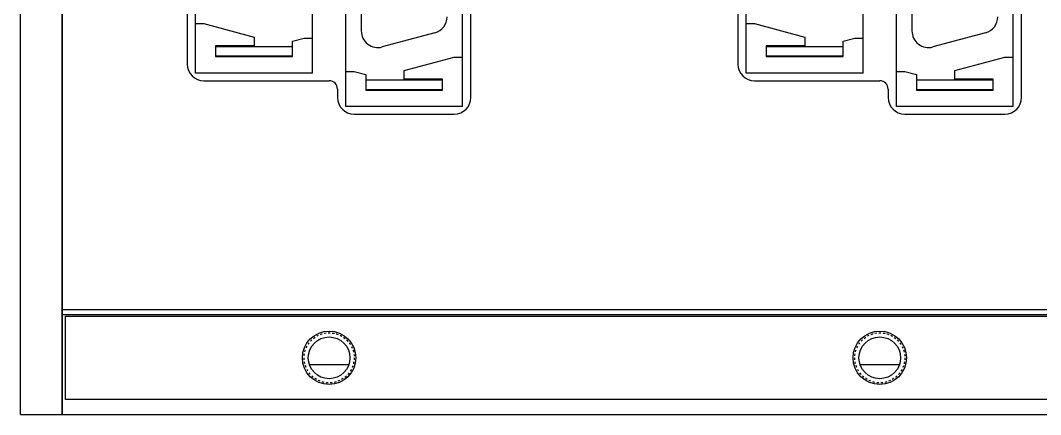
# Model space of a CAD drawing. Header units: inches. Extents: x 2 to 338, y 4 to 134.
# Drawn here: x 1.6 to 62.7, y 3.6 to 27.2 of the extents above; entities that cross this region are included whole.
import ezdxf

# ---------------------------------------------------------------- set-up
doc = ezdxf.new("R2010")
doc.units = ezdxf.units.IN
doc.header["$LTSCALE"] = 1.21
doc.header["$MEASUREMENT"] = 0
doc.linetypes.add('HIDDEN', pattern=[0.2, 0.1, -0.1])
for name, color, linetype in [('BSEJ72A_4_001_DXF_HIDDEN_LINE', 7, 'CONTINUOUS'), ('BSEJ72A_4_00DXF_CONTINUOUS_LINE', 7, 'CONTINUOUS'), ('BSMJ712_4_00DXF_CONTINUOUS_LINE', 7, 'CONTINUOUS'), ('TE_1734101_5DXF_CONTINUOUS_LINE', 7, 'CONTINUOUS')]:
    doc.layers.add(name, color=color, linetype=linetype)

msp = doc.modelspace()

# ---------------------------------------------------------------- linework, layer by layer
at = {"layer": 'BSEJ72A_4_001_DXF_HIDDEN_LINE', "color": 8, "linetype": 'HIDDEN'}
for centre in [(20.054, 7.033), (53.054, 7.033)]:
    msp.add_circle(centre, 1.5, dxfattribs=at)
at = {"layer": 'BSEJ72A_4_00DXF_CONTINUOUS_LINE', "color": 7, "linetype": 'Continuous'}
for p, q in [((11.554, 66.733), (11.554, 24.633)), ((44.554, 66.733), (44.554, 24.633)), ((28.554, 22.633), (28.554, 64.733)), ((61.554, 22.633), (61.554, 64.733)), ((12.554, 23.633), (20.054, 23.633)), ((45.554, 23.633), (53.054, 23.633)), ((20.554, 23.133), (20.554, 22.633)), ((53.554, 23.133), (53.554, 22.633)), ((21.554, 21.633), (27.554, 21.633)), ((54.554, 21.633), (60.554, 21.633)), ((4.054, 9.933), (333.054, 9.933)), ((4.054, 9.633), (333.054, 9.633)), ((4.254, 4.533), (4.254, 9.533)), ((4.254, 9.533), (332.854, 9.533)), ((18.873, 6.633), (21.235, 6.633)), ((51.873, 6.633), (54.235, 6.633)), ((332.854, 4.533), (4.254, 4.533)), ((4.054, 3.633), (333.054, 3.633))]:
    msp.add_line(p, q, dxfattribs=at)
for centre, radius in [((20.054, 7.033), 1.6), ((53.054, 7.033), 1.6), ((20.054, 7.033), 1.25), ((53.054, 7.033), 1.25)]:
    msp.add_circle(centre, radius, dxfattribs=at)
for centre, radius, start, end in [((12.554, 24.633), 1, 180, 270), ((45.554, 24.633), 1, 180, 270), ((20.054, 23.133), 0.5, 0, 90), ((53.054, 23.133), 0.5, 0, 90), ((21.554, 22.633), 1, 180, 270), ((27.554, 22.633), 1, 270, 0), ((54.554, 22.633), 1, 180, 270), ((60.554, 22.633), 1, 270, 0), ((19.047, 8.253), 1.62, 263.59892, 269.99784), ((21.061, 8.253), 1.62, 270.00216, 276.40108), ((52.047, 8.253), 1.62, 263.59892, 269.99784), ((54.061, 8.253), 1.62, 270.00216, 276.40108)]:
    msp.add_arc(centre, radius, start, end, dxfattribs=at)
at = {"layer": 'BSMJ712_4_00DXF_CONTINUOUS_LINE', "color": 7, "linetype": 'Continuous'}
for p, q in [((1.554, 3.633), (1.554, 133.633)), ((4.054, 133.633), (4.054, 3.633)), ((4.054, 3.633), (4.054, 133.633)), ((1.554, 3.633), (4.054, 3.633))]:
    msp.add_line(p, q, dxfattribs=at)
at = {"layer": 'TE_1734101_5DXF_CONTINUOUS_LINE', "color": 7, "linetype": 'Continuous'}
for p, q in [((21.979, 60.643), (21.979, 26.623)), ((54.979, 60.643), (54.979, 26.623)), ((19.054, 24.083), (19.054, 54.873)), ((52.054, 24.083), (52.054, 54.873)), ((12.054, 24.083), (12.054, 46.183)), ((45.054, 24.083), (45.054, 46.183)), ((28.054, 22.083), (28.054, 29.083)), ((61.054, 22.083), (61.054, 29.083)), ((21.054, 22.083), (21.054, 28.393)), ((54.054, 22.083), (54.054, 28.393)), ((12.054, 27.053), (12.554, 27.053)), ((12.554, 27.053), (15.554, 26.249)), ((45.054, 27.053), (45.554, 27.053)), ((45.554, 27.053), (48.554, 26.249)), ((26.388, 26.501), (23.238, 25.657)), ((59.388, 26.501), (56.238, 25.657)), ((13.254, 25.728), (13.254, 25.078)), ((15.554, 25.728), (13.254, 25.728)), ((13.254, 25.688), (17.854, 25.688)), ((15.554, 26.249), (15.554, 25.728)), ((17.854, 26.003), (18.554, 26.19)), ((17.854, 25.078), (17.854, 26.003)), ((18.554, 26.19), (19.054, 26.19)), ((46.254, 25.728), (46.254, 25.078)), ((48.554, 25.728), (46.254, 25.728)), ((46.254, 25.688), (50.854, 25.688)), ((48.554, 26.249), (48.554, 25.728)), ((50.854, 26.003), (51.554, 26.19)), ((50.854, 25.078), (50.854, 26.003)), ((51.554, 26.19), (52.054, 26.19)), ((13.254, 25.117), (17.854, 25.117)), ((13.254, 25.078), (17.854, 25.078)), ((46.254, 25.117), (50.854, 25.117)), ((46.254, 25.078), (50.854, 25.078)), ((24.554, 24.249), (27.554, 25.053)), ((27.554, 25.053), (28.054, 25.053)), ((57.554, 24.249), (60.554, 25.053)), ((60.554, 25.053), (61.054, 25.053)), ((19.054, 24.083), (12.054, 24.083)), ((21.054, 24.19), (21.554, 24.19)), ((21.554, 24.19), (22.254, 24.003)), ((22.254, 24.003), (22.254, 23.078)), ((24.554, 23.728), (24.554, 24.249)), ((52.054, 24.083), (45.054, 24.083)), ((54.054, 24.19), (54.554, 24.19)), ((54.554, 24.19), (55.254, 24.003)), ((55.254, 24.003), (55.254, 23.078)), ((57.554, 23.728), (57.554, 24.249)), ((22.254, 23.688), (26.854, 23.688)), ((26.854, 23.728), (24.554, 23.728)), ((26.854, 23.078), (26.854, 23.728)), ((55.254, 23.688), (59.854, 23.688)), ((59.854, 23.728), (57.554, 23.728)), ((59.854, 23.078), (59.854, 23.728)), ((22.254, 23.117), (26.854, 23.117)), ((22.254, 23.078), (26.854, 23.078)), ((55.254, 23.117), (59.854, 23.117)), ((55.254, 23.078), (59.854, 23.078)), ((28.054, 22.083), (21.054, 22.083)), ((61.054, 22.083), (54.054, 22.083))]:
    msp.add_line(p, q, dxfattribs=at)
for centre, start, end in [((26.129, 27.467), 285, 0), ((59.129, 27.467), 285, 0), ((22.979, 26.623), 180, 285), ((55.979, 26.623), 180, 285)]:
    msp.add_arc(centre, 1, start, end, dxfattribs=at)

doc.saveas('drawing.dxf')
